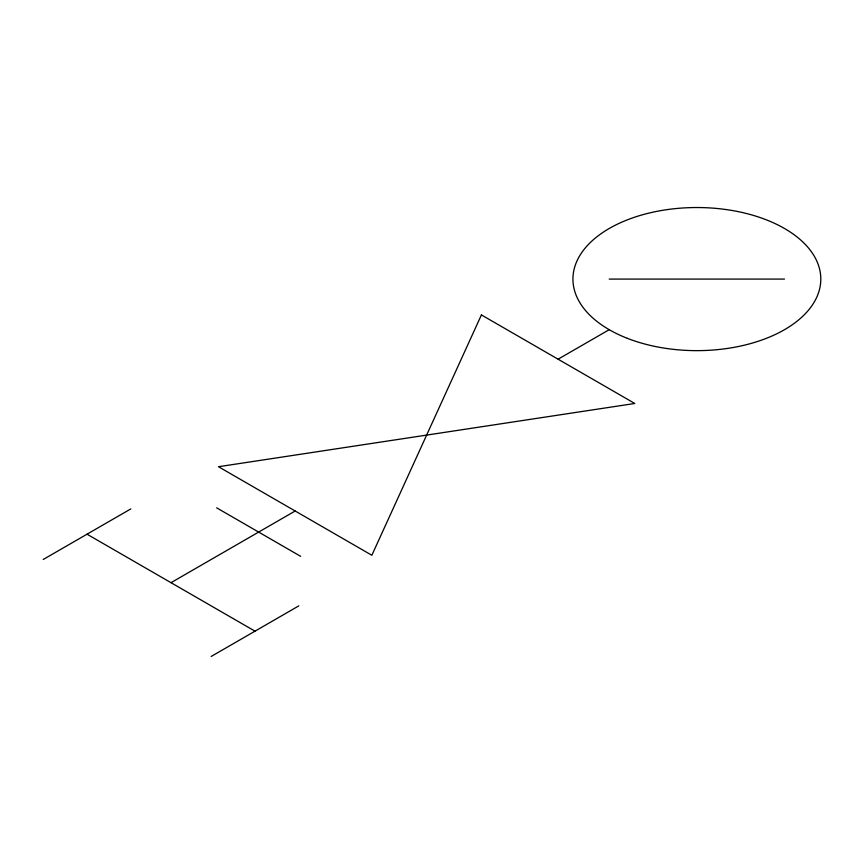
<?xml version="1.0" encoding="UTF-8"?>
<svg xmlns="http://www.w3.org/2000/svg" width="864" height="864" viewBox="0 0 864 864"><rect width="100%" height="100%" fill="white"/><g stroke="black" fill="none" stroke-linecap="round" stroke-linejoin="round"><path stroke-width="1.3" d="M43.2 559.494L130.842 508.896M171.007 582.682L295.164 511.002M558.09 359.197L609.217 329.681M211.172 656.467L298.814 605.869M609.217 279.083L784.501 279.083M216.659 507.838L300.65 556.33M87.016 534.19L254.999 631.174M481.41 314.928L371.855 555.271L218.484 466.722L634.781 403.477L481.41 314.928M627.383 338.342A123.941 71.561 0 0 0 820.487 284.191A123.941 71.561 0 0 0 642.697 214.726A123.941 71.561 0 0 0 627.383 338.342"/></g></svg>
